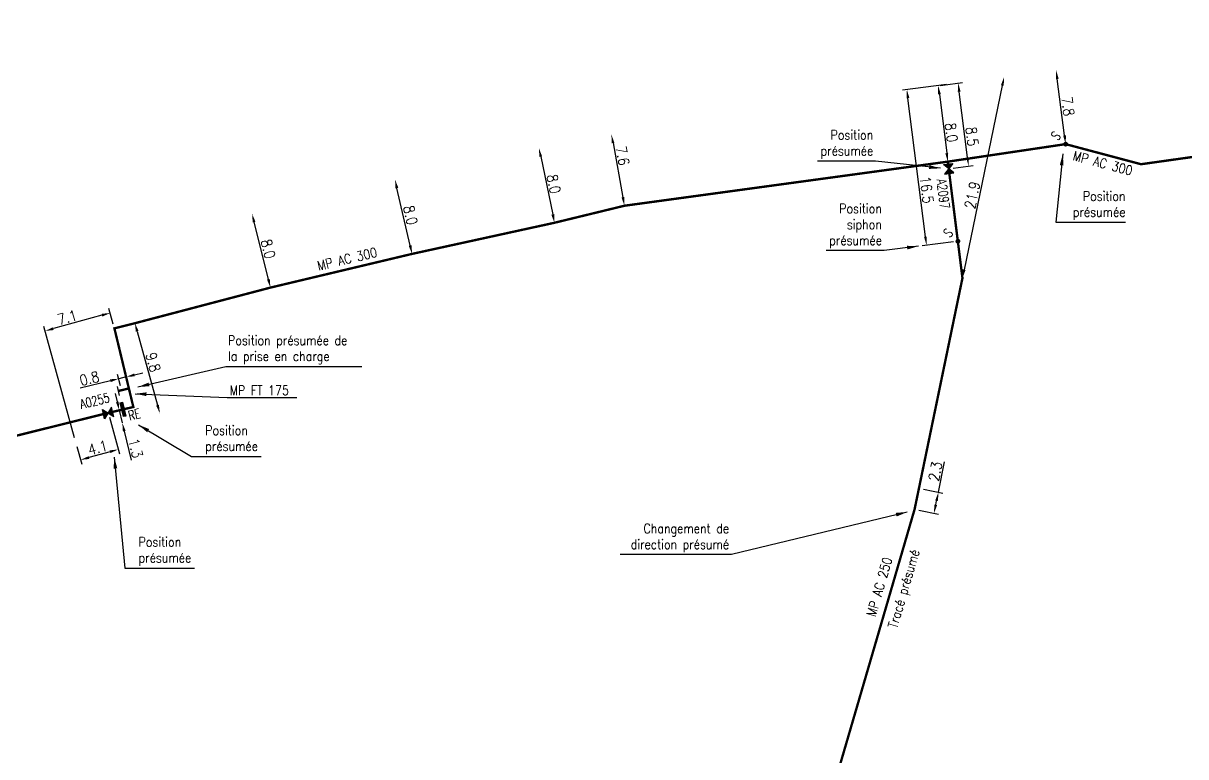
# Model space of a CAD drawing. Header units: millimetres. Extents: x 185000 to 186005, y 127000 to 128000.
# Drawn here: x 185320.9 to 185443.1, y 127923.1 to 128000.1 of the extents above; entities that cross this region are included whole.
import ezdxf
from ezdxf.enums import TextEntityAlignment as Align

# ---------------------------------------------------------------- set-up
doc = ezdxf.new("R2010")
doc.units = ezdxf.units.MM
doc.header["$PDMODE"] = 34
doc.layers.get('0').update_dxf_attribs({"linetype": 'CONTINUOUS'})
doc.layers.get('DEFPOINTS').update_dxf_attribs({"linetype": 'CONTINUOUS'})
for name, color, linetype in [('G_120', 4, 'CONTINUOUS'), ('G_300', 7, 'CONTINUOUS'), ('G_340', 7, 'CONTINUOUS')]:
    doc.layers.add(name, color=color, linetype=linetype)
doc.styles.add('G_ROMANS', font='ROMANS.SHX', dxfattribs={"width": 0.75})
doc.styles.get("Standard").update_dxf_attribs({"font": 'romans.shx', "width": 0.85})
doc.linetypes.add('G_TYPB_AP', pattern='A,5,-0.3,["o",Standard,S=1.5,R=0,X=0,Y=-0.5],-1.65', length=6.95)
doc.linetypes.add('G_TYPB_PE', pattern='A,5,-0.3,["o",Standard,S=1.5,R=0,X=0,Y=-0.5],-1.65', length=6.95)
doc.dimstyles.get("Standard").update_dxf_attribs({"dimtxt": 1.5, "dimasz": 1.2, "dimexe": 0.625, "dimexo": 0.625, "dimgap": 0.25, "dimtad": 1, "dimdec": 1, "dimzin": 0, "dimdsep": 46, "dimtxsty": 'Standard', "dimcen": -0.5, "dimadec": 0, "dimazin": 0, "dimtfac": 1, "dimtdec": 1, "dimtmove": 0, "dimatfit": 3, "dimfxl": 0, "dimtolj": 1, "dimtzin": 0, "dimarcsym": 0})

# ---------------------------------------------------------------- blocks, each defined once
blk = doc.blocks.new('*D510')
at = {"layer": 'DEFPOINTS', "color": 0, "transparency": 16777216}
for p in [(185417.08, 127993.57), (185419.18, 127993.84), (185418.18, 127984.85)]:
    blk.add_point(p, dxfattribs=at)
at = {"layer": 'G_300', "color": 0, "lineweight": -2, "transparency": 16777216}
for p, q in [((185417.55, 127993.63), (185419.64, 127993.9)), ((185420.16, 127986.01), (185419.29, 127992.94)), ((185418.65, 127984.91), (185420.74, 127985.17))]:
    blk.add_line(p, q, dxfattribs=at)
at = {"layer": 'G_300', "color": 0, "transparency": 16777216}
for points in [[(185419.44, 127992.96), (185419.14, 127992.93), (185419.18, 127993.84)], [(185420.31, 127986.03), (185420.02, 127985.99), (185420.28, 127985.11)]]:
    blk.add_solid(points, dxfattribs=at)
at = {"layer": 'G_300', "color": 0, "transparency": 16777216, "insert": (185420.64, 127988.23), "char_height": 1.125, "attachment_point": 5, "rotation": 277.1885}
blk.add_mtext('\\A1;8.5', dxfattribs=at)
blk = doc.blocks.new('*D511')
at = {"layer": 'DEFPOINTS', "color": 0, "linetype": 'Continuous', "ltscale": 0.5, "transparency": 16777216}
for p in [(185416.82, 127993.54), (185418.09, 127985.59), (185418.09, 127985.59)]:
    blk.add_point(p, dxfattribs=at)
at = {"layer": 'G_120', "color": 0, "linetype": 'Continuous', "lineweight": -2, "ltscale": 0.5, "transparency": 16777216}
for p, q in [((185417.29, 127993.6), (185417.55, 127993.63)), ((185417.2, 127992.68), (185417.98, 127986.48))]:
    blk.add_line(p, q, dxfattribs=at)
at = {"layer": 'G_120', "color": 0, "linetype": 'Continuous', "ltscale": 0.5, "transparency": 16777216}
for points in [[(185417.35, 127992.7), (185417.05, 127992.66), (185417.08, 127993.57)], [(185418.13, 127986.5), (185417.83, 127986.46), (185418.09, 127985.59)]]:
    blk.add_solid(points, dxfattribs=at)
at = {"layer": 'G_120', "color": 0, "linetype": 'Continuous', "ltscale": 0.5, "transparency": 16777216, "insert": (185418.46, 127988.65), "char_height": 1.125, "attachment_point": 5, "rotation": 277.1885}
blk.add_mtext('\\A1;8.0', dxfattribs=at)
blk = doc.blocks.new('*D512')
at = {"layer": 'DEFPOINTS', "color": 0, "linetype": 'Continuous', "ltscale": 0.5, "transparency": 16777216}
for p in [(185424, 127994.46), (185419.63, 127973.36), (185419.63, 127973.36)]:
    blk.add_point(p, dxfattribs=at)
at = {"layer": 'G_120', "color": 0, "linetype": 'Continuous', "lineweight": -2, "ltscale": 0.5, "transparency": 16777216}
blk.add_line((185423.82, 127993.58), (185419.82, 127974.24), dxfattribs=at)
at = {"layer": 'G_120', "color": 0, "linetype": 'Continuous', "ltscale": 0.5, "transparency": 16777216}
for points in [[(185423.67, 127993.61), (185423.97, 127993.55), (185424, 127994.46)], [(185419.67, 127974.27), (185419.96, 127974.21), (185419.63, 127973.36)]]:
    blk.add_solid(points, dxfattribs=at)
at = {"layer": 'G_120', "color": 0, "linetype": 'Continuous', "ltscale": 0.5, "transparency": 16777216, "insert": (185420.67, 127982.08), "char_height": 1.125, "attachment_point": 5, "rotation": 78.2984}
blk.add_mtext('\\A1;21.9', dxfattribs=at)
blk = doc.blocks.new('*D513')
at = {"layer": 'DEFPOINTS', "color": 0, "linetype": 'Continuous', "ltscale": 0.5, "transparency": 16777216}
for p in [(185415.06, 127951.28), (185417.1, 127950.86), (185414.6, 127949.08)]:
    blk.add_point(p, dxfattribs=at)
at = {"layer": 'G_120', "color": 0, "linetype": 'Continuous', "lineweight": -2, "ltscale": 0.5, "transparency": 16777216}
for p, q in [((185417.1, 127950.86), (185417.76, 127954.07)), ((185415.52, 127951.18), (185417.55, 127950.76)), ((185416.82, 127949.54), (185416.91, 127949.98)), ((185415.06, 127948.98), (185417.1, 127948.56))]:
    blk.add_line(p, q, dxfattribs=at)
at = {"layer": 'G_120', "color": 0, "linetype": 'Continuous', "ltscale": 0.5, "transparency": 16777216}
for points in [[(185416.77, 127950.01), (185417.06, 127949.95), (185417.1, 127950.86)], [(185416.67, 127949.57), (185416.97, 127949.51), (185416.64, 127948.66)]]:
    blk.add_solid(points, dxfattribs=at)
at = {"layer": 'G_120', "color": 0, "linetype": 'Continuous', "ltscale": 0.5, "transparency": 16777216, "insert": (185416.78, 127953.06), "char_height": 1.125, "attachment_point": 5, "rotation": 78.2984}
blk.add_mtext('\\A1;2.3', dxfattribs=at)
blk = doc.blocks.new('*D514')
at = {"layer": 'DEFPOINTS', "color": 0, "ltscale": 0.5, "transparency": 16777216}
for p in [(185429.48, 127995.17), (185429.48, 127995.17), (185430.48, 127987.43)]:
    blk.add_point(p, dxfattribs=at)
at = {"layer": 'G_300', "color": 0, "lineweight": -2, "ltscale": 0.5, "transparency": 16777216}
blk.add_line((185430.36, 127988.33), (185429.6, 127994.28), dxfattribs=at)
at = {"layer": 'G_300', "color": 0, "ltscale": 0.5, "transparency": 16777216}
for points in [[(185429.75, 127994.3), (185429.45, 127994.26), (185429.48, 127995.17)], [(185430.51, 127988.35), (185430.22, 127988.31), (185430.48, 127987.43)]]:
    blk.add_solid(points, dxfattribs=at)
at = {"layer": 'G_300', "color": 0, "ltscale": 0.5, "transparency": 16777216, "insert": (185430.72, 127991.4), "char_height": 1.125, "attachment_point": 5, "rotation": 277.3504}
blk.add_mtext('\\A1;7.8', dxfattribs=at)
blk = doc.blocks.new('*D515')
at = {"layer": 'DEFPOINTS', "color": 0, "linetype": 'Continuous', "ltscale": 0.5, "transparency": 16777216}
for p in [(185382.73, 127988.43), (185384.1, 127980.96), (185384.1, 127980.96)]:
    blk.add_point(p, dxfattribs=at)
at = {"layer": 'G_120', "color": 0, "linetype": 'Continuous', "lineweight": -2, "ltscale": 0.5, "transparency": 16777216}
blk.add_line((185382.9, 127987.55), (185383.94, 127981.84), dxfattribs=at)
at = {"layer": 'G_120', "color": 0, "linetype": 'Continuous', "ltscale": 0.5, "transparency": 16777216}
for points in [[(185383.04, 127987.58), (185382.75, 127987.52), (185382.73, 127988.43)], [(185384.09, 127981.87), (185383.79, 127981.82), (185384.1, 127980.96)]]:
    blk.add_solid(points, dxfattribs=at)
at = {"layer": 'G_120', "color": 0, "linetype": 'Continuous', "ltscale": 0.5, "transparency": 16777216, "insert": (185383.9, 127986.21), "char_height": 1.125, "attachment_point": 5, "rotation": 280.3765}
blk.add_mtext('\\A1;7.6', dxfattribs=at)
blk = doc.blocks.new('*D516')
at = {"layer": 'DEFPOINTS', "color": 0, "linetype": 'Continuous', "ltscale": 0.5, "transparency": 16777216}
for p in [(185375.11, 127987), (185376.74, 127979.17), (185376.74, 127979.17)]:
    blk.add_point(p, dxfattribs=at)
at = {"layer": 'G_120', "color": 0, "linetype": 'Continuous', "lineweight": -2, "ltscale": 0.5, "transparency": 16777216}
blk.add_line((185375.29, 127986.12), (185376.56, 127980.05), dxfattribs=at)
at = {"layer": 'G_120', "color": 0, "linetype": 'Continuous', "ltscale": 0.5, "transparency": 16777216}
for points in [[(185375.44, 127986.15), (185375.15, 127986.09), (185375.11, 127987)], [(185376.71, 127980.08), (185376.41, 127980.02), (185376.74, 127979.17)]]:
    blk.add_solid(points, dxfattribs=at)
at = {"layer": 'G_120', "color": 0, "linetype": 'Continuous', "ltscale": 0.5, "transparency": 16777216, "insert": (185376.66, 127983.24), "char_height": 1.125, "attachment_point": 5, "rotation": 281.7734}
blk.add_mtext('\\A1;8.0', dxfattribs=at)
blk = doc.blocks.new('*D517')
at = {"layer": 'DEFPOINTS', "color": 0, "linetype": 'Continuous', "ltscale": 0.5, "transparency": 16777216}
for p in [(185359.98, 127983.69), (185359.98, 127983.69), (185361.77, 127975.9)]:
    blk.add_point(p, dxfattribs=at)
at = {"layer": 'G_120', "color": 0, "linetype": 'Continuous', "lineweight": -2, "ltscale": 0.5, "transparency": 16777216}
blk.add_line((185361.57, 127976.77), (185360.18, 127982.82), dxfattribs=at)
at = {"layer": 'G_120', "color": 0, "linetype": 'Continuous', "ltscale": 0.5, "transparency": 16777216}
for points in [[(185360.33, 127982.85), (185360.03, 127982.78), (185359.98, 127983.69)], [(185361.72, 127976.81), (185361.42, 127976.74), (185361.77, 127975.9)]]:
    blk.add_solid(points, dxfattribs=at)
at = {"layer": 'G_120', "color": 0, "linetype": 'Continuous', "ltscale": 0.5, "transparency": 16777216, "insert": (185361.6, 127979.96), "char_height": 1.125, "attachment_point": 5, "rotation": 282.9556}
blk.add_mtext('\\A1;8.0', dxfattribs=at)
blk = doc.blocks.new('*D518')
at = {"layer": 'DEFPOINTS', "color": 0, "linetype": 'Continuous', "ltscale": 0.5, "transparency": 16777216}
for p in [(185344.95, 127980.12), (185344.95, 127980.12), (185346.88, 127972.36)]:
    blk.add_point(p, dxfattribs=at)
at = {"layer": 'G_120', "color": 0, "linetype": 'Continuous', "lineweight": -2, "ltscale": 0.5, "transparency": 16777216}
blk.add_line((185346.67, 127973.23), (185345.16, 127979.25), dxfattribs=at)
at = {"layer": 'G_120', "color": 0, "linetype": 'Continuous', "ltscale": 0.5, "transparency": 16777216}
for points in [[(185345.31, 127979.28), (185345.02, 127979.21), (185344.95, 127980.12)], [(185346.81, 127973.27), (185346.52, 127973.2), (185346.88, 127972.36)]]:
    blk.add_solid(points, dxfattribs=at)
at = {"layer": 'G_120', "color": 0, "linetype": 'Continuous', "ltscale": 0.5, "transparency": 16777216, "insert": (185346.64, 127976.42), "char_height": 1.125, "attachment_point": 5, "rotation": 284.0186}
blk.add_mtext('\\A1;8.0', dxfattribs=at)
blk = doc.blocks.new('*D519')
at = {"layer": 'DEFPOINTS', "color": 0, "linetype": 'Continuous', "ltscale": 0.5, "transparency": 16777216}
for p in [(185323.19, 127967.81), (185330.48, 127968.08), (185326.42, 127956.12)]:
    blk.add_point(p, dxfattribs=at)
at = {"layer": 'G_120', "color": 0, "linetype": 'Continuous', "lineweight": -2, "ltscale": 0.5, "transparency": 16777216}
for p, q in [((185330.36, 127968.53), (185329.91, 127970.15)), ((185329.17, 127969.46), (185324.06, 127968.05)), ((185326.29, 127956.58), (185323.07, 127968.26))]:
    blk.add_line(p, q, dxfattribs=at)
at = {"layer": 'G_120', "color": 0, "linetype": 'Continuous', "ltscale": 0.5, "transparency": 16777216}
for points in [[(185329.13, 127969.6), (185329.21, 127969.31), (185330.04, 127969.7)], [(185324.02, 127968.19), (185324.1, 127967.9), (185323.19, 127967.81)]]:
    blk.add_solid(points, dxfattribs=at)
at = {"layer": 'G_120', "color": 0, "linetype": 'Continuous', "ltscale": 0.5, "transparency": 16777216, "insert": (185325.53, 127969.23), "char_height": 1.125, "attachment_point": 5, "rotation": 15.4375}
blk.add_mtext('\\A1;7.1', dxfattribs=at)
blk = doc.blocks.new('*D520')
at = {"layer": 'DEFPOINTS', "color": 0, "linetype": 'Continuous', "ltscale": 0.5, "transparency": 16777216}
for p in [(185332.64, 127968.62), (185335.26, 127959.14), (185335.26, 127959.14)]:
    blk.add_point(p, dxfattribs=at)
at = {"layer": 'G_120', "color": 0, "linetype": 'Continuous', "lineweight": -2, "ltscale": 0.5, "transparency": 16777216}
blk.add_line((185332.88, 127967.76), (185335.02, 127960.01), dxfattribs=at)
at = {"layer": 'G_120', "color": 0, "linetype": 'Continuous', "ltscale": 0.5, "transparency": 16777216}
for points in [[(185333.02, 127967.8), (185332.73, 127967.72), (185332.64, 127968.62)], [(185335.16, 127960.05), (185334.87, 127959.97), (185335.26, 127959.14)]]:
    blk.add_solid(points, dxfattribs=at)
at = {"layer": 'G_120', "color": 0, "linetype": 'Continuous', "ltscale": 0.5, "transparency": 16777216, "insert": (185334.55, 127964.52), "char_height": 1.125, "attachment_point": 5, "rotation": 285.4375}
blk.add_mtext('\\A1;9.8', dxfattribs=at)
blk = doc.blocks.new('*D521')
at = {"layer": 'DEFPOINTS', "color": 0, "linetype": 'Continuous', "ltscale": 0.5, "transparency": 16777216}
for p in [(185330.99, 127959.47), (185331.31, 127958.16), (185331.31, 127958.16)]:
    blk.add_point(p, dxfattribs=at)
at = {"layer": 'G_120', "color": 0, "linetype": 'Continuous', "lineweight": -2, "ltscale": 0.5, "transparency": 16777216}
for p, q in [((185330.79, 127960.35), (185330.58, 127961.22)), ((185330.99, 127959.47), (185331.31, 127958.16)), ((185331.52, 127957.28), (185332.25, 127954.23))]:
    blk.add_line(p, q, dxfattribs=at)
at = {"layer": 'G_120', "color": 0, "linetype": 'Continuous', "ltscale": 0.5, "transparency": 16777216}
for points in [[(185330.93, 127960.38), (185330.64, 127960.31), (185330.99, 127959.47)], [(185331.66, 127957.32), (185331.37, 127957.25), (185331.31, 127958.16)]]:
    blk.add_solid(points, dxfattribs=at)
at = {"layer": 'G_120', "color": 0, "linetype": 'Continuous', "ltscale": 0.5, "transparency": 16777216, "insert": (185332.72, 127955.49), "char_height": 1.125, "attachment_point": 5, "rotation": 283.4131}
blk.add_mtext('\\A1;1.3', dxfattribs=at)
blk = doc.blocks.new('*D522')
at = {"layer": 'DEFPOINTS', "color": 0, "transparency": 16777216}
for p in [(185329.82, 127959.19), (185326.42, 127956.12), (185326.93, 127954.27)]:
    blk.add_point(p, dxfattribs=at)
at = {"layer": 'G_300', "color": 0, "lineweight": -2, "transparency": 16777216}
for p, q in [((185329.95, 127958.74), (185331.01, 127954.91)), ((185326.54, 127955.67), (185327.06, 127953.82)), ((185330.02, 127955.12), (185327.8, 127954.51))]:
    blk.add_line(p, q, dxfattribs=at)
at = {"layer": 'G_300', "color": 0, "transparency": 16777216}
for points in [[(185329.98, 127955.26), (185330.06, 127954.98), (185330.88, 127955.36)], [(185327.76, 127954.65), (185327.84, 127954.36), (185326.93, 127954.27)]]:
    blk.add_solid(points, dxfattribs=at)
at = {"layer": 'G_300', "color": 0, "transparency": 16777216, "insert": (185328.73, 127955.54), "char_height": 1.125, "attachment_point": 5, "rotation": 15.4375}
blk.add_mtext('\\A1;4.1', dxfattribs=at)
blk = doc.blocks.new('G_340_07')
at = {"color": 0, "linetype": 'Continuous', "const_width": 0.25, "flags": 128}
blk.add_lwpolyline([(0, 0), (0.35, 0)], dxfattribs=at)
at = {"color": 0, "linetype": 'Continuous', "flags": 128}
blk.add_lwpolyline([(0.35, -0.5), (0.35, 0.5)], dxfattribs=at)
at = {"color": 0, "linetype": 'Continuous', "width": 0.75, "flags": 3}
for tag, p in [('DEF_LEG', (0, -5)), ('DEF_COUP', (0, -7.5)), ('DEF_TYPE', (0, -10))]:
    blk.add_attdef(tag, text='', height=1.2, dxfattribs=at).set_placement(p, align=Align.MIDDLE)
blk = doc.blocks.new('*D523')
at = {"layer": 'DEFPOINTS', "color": 0, "ltscale": 0.5, "transparency": 16777216}
for p in [(185330.93, 127962.79), (185331.22, 127961.58), (185332, 127961.77)]:
    blk.add_point(p, dxfattribs=at)
at = {"layer": 'G_340', "color": 0, "lineweight": -2, "ltscale": 0.5, "transparency": 16777216}
for p, q in [((185330.06, 127962.58), (185326.87, 127961.81)), ((185331.11, 127962.04), (185330.82, 127963.25)), ((185331.71, 127962.98), (185330.93, 127962.79)), ((185331.89, 127962.22), (185331.6, 127963.43)), ((185332.58, 127963.19), (185333.46, 127963.4))]:
    blk.add_line(p, q, dxfattribs=at)
at = {"layer": 'G_340', "color": 0, "ltscale": 0.5, "transparency": 16777216}
for points in [[(185330.02, 127962.73), (185330.09, 127962.43), (185330.93, 127962.79)], [(185332.55, 127963.33), (185332.62, 127963.04), (185331.71, 127962.98)]]:
    blk.add_solid(points, dxfattribs=at)
at = {"layer": 'G_340', "color": 0, "ltscale": 0.5, "transparency": 16777216, "insert": (185327.85, 127962.82), "char_height": 1.125, "attachment_point": 5, "rotation": 13.5022}
blk.add_mtext('\\A1;0.8', dxfattribs=at)
blk = doc.blocks.new('*D524')
at = {"layer": 'DEFPOINTS', "color": 0, "ltscale": 0.5, "transparency": 16777216}
for p in [(185413.79, 127993.16), (185418.43, 127993.74), (185419.15, 127977.23)]:
    blk.add_point(p, dxfattribs=at)
at = {"layer": 'G_300', "color": 0, "lineweight": -2, "ltscale": 0.5, "transparency": 16777216}
for p, q in [((185417.97, 127993.68), (185413.32, 127993.1)), ((185415.73, 127977.71), (185413.9, 127992.26)), ((185418.68, 127977.17), (185415.38, 127976.76))]:
    blk.add_line(p, q, dxfattribs=at)
at = {"layer": 'G_300', "color": 0, "ltscale": 0.5, "transparency": 16777216}
for points in [[(185414.05, 127992.28), (185413.75, 127992.25), (185413.79, 127993.16)], [(185415.88, 127977.73), (185415.59, 127977.69), (185415.85, 127976.82)]]:
    blk.add_solid(points, dxfattribs=at)
at = {"layer": 'G_300', "color": 0, "ltscale": 0.5, "transparency": 16777216, "insert": (185415.87, 127982.63), "char_height": 1.125, "attachment_point": 5, "rotation": 277.1885}
blk.add_mtext('\\A1;16.5', dxfattribs=at)
blk = doc.blocks.new('G_300_11')
at = {"color": 0, "linetype": 'Continuous', "const_width": 0.248, "flags": 128}
blk.add_lwpolyline([(-0.13, 0, 1), (0.13, 0, 1)], format="xyb", close=True, dxfattribs=at)
at = {"linetype": 'Continuous', "style": 'G_ROMANS', "width": 0.75}
blk.add_attdef('S', text='', height=1, dxfattribs=at).set_placement((0, 1.35), align=Align.MIDDLE_CENTER)
at = {"color": 0, "linetype": 'Continuous', "width": 0.75, "flags": 3}
for tag, p in [('DEF_LEG', (0, -5)), ('DEF_COUP', (0, -7.5)), ('DEF_TYPE', (0, -10))]:
    blk.add_attdef(tag, text='', height=1.2, dxfattribs=at).set_placement(p, align=Align.MIDDLE)
blk = doc.blocks.new('G_300_04')
at = {"linetype": 'Continuous'}
h = blk.add_hatch(color=0, dxfattribs=at)
h.paths.add_polyline_path([(-0.5, 0.5), (-0.5, -0.5), (0, 0)])
h.paths.add_polyline_path([(0.5, 0.5), (0, 0), (0.5, -0.5)])
at = {"color": 0, "linetype": 'Continuous', "flags": 128}
blk.add_lwpolyline([(-0.5, -0.5), (0.5, 0.5), (0.5, -0.5), (-0.5, 0.5)], close=True, dxfattribs=at)
at = {"color": 0, "linetype": 'Continuous', "width": 0.75}
blk.add_attdef('NUM', text='', height=1, dxfattribs=at).set_placement((0, 1.78), align=Align.MIDDLE_CENTER)
at = {"color": 0, "linetype": 'Continuous', "width": 0.75, "flags": 3}
for tag, p in [('DEF_LEG', (0, -5)), ('DEF_COUP', (0, -7.5)), ('DEF_TYPE', (0, -10))]:
    blk.add_attdef(tag, text='', height=1.2, dxfattribs=at).set_placement(p, align=Align.MIDDLE)
blk = doc.blocks.new('G_340_17')
at = {"linetype": 'Continuous'}
blk.add_hatch(color=0, dxfattribs=at).paths.add_polyline_path([(0.125, 0.75), (-0.125, 0.75), (-0.125, -0.75), (0.125, -0.75)])
at = {"color": 0, "linetype": 'Continuous'}
blk.add_lwpolyline([(-0.125, 0.75), (0.125, 0.75), (0.125, -0.75), (-0.125, -0.75)], close=True, dxfattribs=at)
at = {"color": 0, "linetype": 'Continuous', "width": 0.75}
for tag, height, flags, p in [('RE', 1, 8, (0, 2.5)), ('DEF_LEG', 1.2, 3, (0, -5)), ('DEF_COUP', 1.2, 3, (0, -7.5)), ('DEF_TYPE', 1.2, 3, (0, -10))]:
    blk.add_attdef(tag, text='', height=height, dxfattribs=dict(at, flags=flags)).set_placement(p, align=Align.MIDDLE)

msp = doc.modelspace()

# ---------------------------------------------------------------- linework, layer by layer
at = {"layer": 'G_120', "linetype": 'G_TYPB_AP', "ltscale": 0.5}
msp.add_lwpolyline([(185568.21, 128000, 0.25, 0.25, 0), (185567.83, 127992.67, 0.25, 0.25, 0), (185567.43, 127987.97, 0.25, 0.25, 0), (185550.22, 127989.17, 0.25, 0.25, 0), (185548.7, 127989.41, 0.25, 0.25, 0), (185540.25, 127989.8, 0.25, 0.25, 0), (185523.56, 127990.42, 0.25, 0.25, 0), (185520.97, 127989.46, 0.25, 0.25, 0), (185510.9, 127990.19, 0.25, 0.25, 0), (185491.46, 127991.13, 0.25, 0.25, 0), (185453.93, 127987.5, 0.25, 0.25, 0), (185438.4, 127985.32, 0.25, 0.25, 0), (185430.48, 127987.43, 0.25, 0.25, 0), (185418.09, 127985.59, 0.25, 0.25, 0), (185384.1, 127980.96, 0.25, 0.25, 0), (185376.74, 127979.17, 0.25, 0.25, 0), (185361.77, 127975.9, 0.25, 0.25, 0), (185346.88, 127972.36, 0.25, 0.25, 0), (185332.64, 127968.62, 0.25, 0.25, 0), (185330.48, 127968.08, 0.25, 0.25, 0), (185332.47, 127959.82, 0.25, 0.25, 0), (185330.31, 127959.31, 0, 0, 0)], format="xyseb", dxfattribs=at)
at = {"layer": 'G_120', "linetype": 'G_TYPB_AP', "ltscale": 0.5, "const_width": 0.25, "flags": 128}
for points in [[(185418.09, 127985.59), (185418.12, 127985.35)], [(185331.22, 127961.58), (185332, 127961.77)]]:
    msp.add_lwpolyline(points, dxfattribs=at)
at = {"layer": 'G_120', "linetype": 'G_TYPB_AP', "ltscale": 0.5, "flags": 128}
for points in [[(185418.25, 127984.35, 0.25, 0.25, 0), (185418.77, 127980.21, 0.25, 0.25, 0), (185419.63, 127973.36, 0.25, 0.25, 0), (185414.6, 127949.08, 0.25, 0.25, 0), (185410.82, 127936.13, 0.25, 0.25, 0), (185407.66, 127925.32, 0.25, 0.25, 0), (185404.61, 127914.88, 0.25, 0.25, 0), (185400.88, 127903.23, 0.25, 0.25, 0), (185405.27, 127882.69, 0.25, 0.25, 0), (185401.36, 127877.84, 0.25, 0.25, 0), (185394.82, 127870.26, 0.25, 0.25, 0), (185394.32, 127865.74, 0.25, 0.25, 0), (185388.59, 127859.74, 0.25, 0.25, 0), (185382.91, 127854.08, 0.25, 0.25, 0), (185380.89, 127853.9, 0.25, 0.25, 0), (185373.59, 127846.75, 0.25, 0.25, 0), (185362.51, 127835.7, 0.25, 0.25, 0), (185356.88, 127829.97, 0.25, 0.25, 0), (185352.9, 127826, 0.25, 0.25, 0), (185347.94, 127821.14, 0.25, 0.25, 0), (185342.27, 127815.75, 0.25, 0.25, 0), (185337.49, 127810.64, 0.25, 0.25, 0), (185337.22, 127804.01, 0.25, 0.25, 0), (185331.56, 127798.98, 0.25, 0.25, 0), (185326.86, 127794.81, 0.25, 0.25, 0), (185322.9, 127790.88, 0.25, 0.25, 0), (185319.16, 127787.47, 0.25, 0.25, 0), (185313.53, 127782.09, 0.25, 0.25, 0), (185309.29, 127778.34, 0.25, 0.25, 0), (185300.64, 127770.75, 0.25, 0.25, 0), (185295.68, 127765.98, 0.25, 0.25, 0), (185294.15, 127764.36, 0.25, 0.25, 0), (185286.13, 127754.18, 0.25, 0.25, 0), (185282.97, 127750.11, 0.25, 0.25, 0), (185279.63, 127746, 0.25, 0.25, 0), (185274.39, 127739.62, 0.25, 0.25, 0), (185266.18, 127729.87, 0.25, 0.25, 0), (185262.72, 127725.2, 0.25, 0.25, 0), (185257.5, 127718.46, 0.25, 0.25, 0), (185256.18, 127715.87, 0.25, 0.25, 0), (185250.51, 127700.58, 0.25, 0.25, 0), (185241.3, 127689.29, 0.25, 0.25, 0), (185238.46, 127685.85, 0.25, 0.25, 0), (185236.13, 127683.03, 0, 0, 0)], [(185000, 127958.81, 0.25, 0.25, 0), (185009.38, 127956.89, 0.25, 0.25, 0), (185020.61, 127954.78, 0.25, 0.25, 0), (185032.46, 127952.6, 0.25, 0.25, 0), (185044.27, 127950.33, 0.25, 0.25, 0), (185056.14, 127948.24, 0.25, 0.25, 0), (185067.95, 127946.09, 0.25, 0.25, 0), (185079.81, 127943.93, 0.25, 0.25, 0), (185091.61, 127941.75, 0.25, 0.25, 0), (185103.5, 127939.57, 0.25, 0.25, 0), (185115.03, 127937.92, 0.25, 0.25, 0), (185126.99, 127936.33, 0.25, 0.25, 0), (185138.87, 127934.75, 0.25, 0.25, 0), (185150.79, 127933.64, 0.25, 0.25, 0), (185162.73, 127932.83, 0.25, 0.25, 0), (185173.78, 127932.84, 0.25, 0.25, 0), (185185.76, 127932.89, 0.25, 0.25, 0), (185197.76, 127933.45, 0.25, 0.25, 0), (185209.72, 127934.4, 0.25, 0.25, 0), (185221.52, 127935.53, 0.25, 0.25, 0), (185233.43, 127936.99, 0.25, 0.25, 0), (185246.14, 127939.16, 0.25, 0.25, 0), (185257.86, 127941.5, 0.25, 0.25, 0), (185269.52, 127944.11, 0.25, 0.25, 0), (185281.24, 127947.13, 0.25, 0.25, 0), (185329.34, 127959.08, 0, 0, 0)]]:
    msp.add_lwpolyline(points, format="xyseb", dxfattribs=at)

# ---------------------------------------------------------------- block references
at = {"layer": 'G_300', "ltscale": 0.5}
for p, rotation in [((185430.48, 127987.43), 49.72842532866515), ((185419.15, 127977.23), 49.72842532866519)]:
    msp.add_blockref('G_300_11', p, dxfattribs=dict(at, rotation=rotation)).add_auto_attribs({'S': 'S'})
at = {"layer": 'G_300'}
ref = msp.add_blockref('G_300_04', (185418.18, 127984.85), dxfattribs=dict(at, rotation=97.18853714364585))
ref.add_attrib('NUM', 'A2097', dxfattribs={"layer": '0', "color": 0, "linetype": 'Continuous', "height": 1, "rotation": 277.1885, "style": 'G_ROMANS', "width": 0.75}).set_placement((185417.61, 127982.21), align=Align.MIDDLE)
ref = msp.add_blockref('G_300_04', (185329.82, 127959.19), dxfattribs=dict(at, rotation=193.4131189702506))
ref.add_attrib('NUM', 'A0255', dxfattribs={"layer": '0', "color": 0, "linetype": 'Continuous', "height": 1, "rotation": 13.4131, "style": 'G_ROMANS', "width": 0.75}).set_placement((185328.42, 127960.47), align=Align.MIDDLE)
at = {"layer": 'G_340', "ltscale": 0.5, "rotation": 193.5022490322143}
msp.add_blockref('G_340_07', (185331.22, 127961.58), dxfattribs=at)
at = {"layer": 'G_340', "ltscale": 0.5}
ref = msp.add_blockref('G_340_17', (185331.39, 127959.57), dxfattribs=dict(at, rotation=13.41311897308911))
ref.add_attrib('RE', 'RE', dxfattribs={"layer": '0', "color": 0, "linetype": 'Continuous', "height": 1, "rotation": 13.4131, "width": 0.75}).set_placement((185332.58, 127959.03), align=Align.MIDDLE)

# ---------------------------------------------------------------- texts
at = {"layer": 'G_120', "linetype": 'G_TYPB_PE', "width": 0.85}
for s, rotation, p in [('MP AC 300', 345.0627, (185434.38, 127985.43)), ('MP AC 300', 13.3737, (185354.95, 127975.37)), ('Tracé présumé', 73.7148, (185413.62, 127940.68)), ('MP AC 250', 73.7148, (185410.89, 127940.92))]:
    msp.add_text(s, height=1, rotation=rotation, dxfattribs=at).set_placement(p, align=Align.MIDDLE)
at = {"layer": 'G_120', "linetype": 'Continuous', "ltscale": 0.5, "char_height": 1}
for s, insert, attachment_point in [('Position présumée de\\Pla prise en charge', (185342.43, 127965.82), 4), ('MP FT 175', (185342.6, 127961.57), 4), ('Changement de\\Pdirection présumé', (185395.1, 127946.06), 6)]:
    msp.add_mtext(s, dxfattribs=dict(at, insert=insert, attachment_point=attachment_point))
at = {"layer": 'G_300', "char_height": 1}
for insert, attachment_point in [((185410.25, 127987.4), 6), ((185333.02, 127944.65), 4)]:
    msp.add_mtext('Position\\Pprésumée', dxfattribs=dict(at, insert=insert, attachment_point=attachment_point))
at = {"layer": 'G_300', "ltscale": 0.5, "char_height": 1, "attachment_point": 6}
for s, insert in [('Position\\Pprésumée', (185436.77, 127980.97)), ('Position\\Psiphon\\Pprésumée', (185411.16, 127978.83))]:
    msp.add_mtext(s, dxfattribs=dict(at, insert=insert))
at = {"layer": 'G_340', "ltscale": 0.5, "insert": (185340.03, 127956.37), "char_height": 1, "attachment_point": 4}
msp.add_mtext('Position\\Pprésumée', dxfattribs=at)

# ---------------------------------------------------------------- dimensions: what is measured, and where the dimension line sits
at = {"layer": 'G_120', "linetype": 'Continuous', "ltscale": 0.5}
dim = msp.add_linear_dim(base=(185419.63, 127973.36), p1=(185424, 127994.46), p2=(185419.63, 127973.36), angle=78.2984, text='21.9', dimstyle='Standard', override={"dimscale": 0.75}, dxfattribs=at)
dim.commit()
dim.dimension.update_dxf_attribs({"geometry": '*D512', "text_midpoint": (185421.41, 127981.92), "dimtype": 160})
for base, p1, p2, angle, picture, middle in [((185418.09, 127985.59), (185416.82, 127993.54), (185418.09, 127985.59), 97.1885, '*D511', (185417.72, 127988.55)), ((185384.1, 127980.96), (185382.73, 127988.43), (185384.1, 127980.96), 100.3765, '*D515', (185383.17, 127986.08)), ((185359.98, 127983.69), (185361.77, 127975.9), (185359.98, 127983.69), 282.9556, '*D517', (185360.87, 127979.8)), ((185344.95, 127980.12), (185346.88, 127972.36), (185344.95, 127980.12), 284.0186, '*D518', (185345.92, 127976.24)), ((185323.19, 127967.81), (185330.48, 127968.08), (185326.42, 127956.12), 15.4375, '*D519', (185325.73, 127968.51)), ((185335.26, 127959.14), (185332.64, 127968.62), (185335.26, 127959.14), 105.4375, '*D520', (185333.83, 127964.32)), ((185331.31, 127958.16), (185330.99, 127959.47), (185331.31, 127958.16), 103.4131, '*D521', (185331.99, 127955.32)), ((185417.1, 127950.86), (185414.6, 127949.08), (185415.06, 127951.28), 258.2984, '*D513', (185417.52, 127952.9))]:
    dim = msp.add_linear_dim(base=base, p1=p1, p2=p2, angle=angle, dimstyle='Standard', override={"dimscale": 0.75}, dxfattribs=at)
    dim.commit()
    dim.dimension.update_dxf_attribs({"geometry": picture, "text_midpoint": middle, "dimtype": 160})
dim = msp.add_linear_dim(base=(185376.74, 127979.17), p1=(185375.11, 127987), p2=(185376.74, 127979.17), angle=101.7734, dimstyle='Standard', override={"dimscale": 0.75}, dxfattribs=at)
dim.commit()
dim.dimension.update_dxf_attribs({"geometry": '*D516', "text_midpoint": (185376.66, 127983.24)})
at = {"layer": 'G_300', "ltscale": 0.5}
dim = msp.add_linear_dim(base=(185429.48, 127995.17), p1=(185430.48, 127987.43), p2=(185429.48, 127995.17), angle=277.3504, dimstyle='Standard', override={"dimscale": 0.75}, dxfattribs=at)
dim.commit()
dim.dimension.update_dxf_attribs({"geometry": '*D514', "text_midpoint": (185430.72, 127991.4)})
dim = msp.add_linear_dim(base=(185413.79, 127993.16), p1=(185419.15, 127977.23), p2=(185418.43, 127993.74), angle=277.1885, dimstyle='Standard', override={"dimscale": 0.75}, dxfattribs=at)
dim.commit()
dim.dimension.update_dxf_attribs({"geometry": '*D524', "text_midpoint": (185415.13, 127982.53), "dimtype": 160})
at = {"layer": 'G_300'}
dim = msp.add_linear_dim(base=(185419.18, 127993.84), p1=(185418.18, 127984.85), p2=(185417.08, 127993.57), angle=277.1885, text='8.5', dimstyle='Standard', override={"dimscale": 0.75}, dxfattribs=at)
dim.commit()
dim.dimension.update_dxf_attribs({"geometry": '*D510', "text_midpoint": (185419.9, 127988.14), "dimtype": 160})
dim = msp.add_linear_dim(base=(185326.93, 127954.27), p1=(185329.82, 127959.19), p2=(185326.42, 127956.12), angle=15.4375, dimstyle='Standard', override={"dimscale": 0.75}, dxfattribs=at)
dim.commit()
dim.dimension.update_dxf_attribs({"geometry": '*D522', "text_midpoint": (185328.93, 127954.82), "dimtype": 160})
at = {"layer": 'G_340', "ltscale": 0.5}
dim = msp.add_linear_dim(base=(185330.93, 127962.79), p1=(185332, 127961.77), p2=(185331.22, 127961.58), angle=13.5022, dimstyle='Standard', override={"dimscale": 0.75}, dxfattribs=at)
dim.commit()
dim.dimension.update_dxf_attribs({"geometry": '*D523', "text_midpoint": (185328.02, 127962.09), "dimtype": 160})

# ---------------------------------------------------------------- leaders
at = {"layer": 'G_120', "linetype": 'Continuous', "ltscale": 0.5, "annotation_type": 0, "has_hookline": 1}
for points, hookline_direction, text_width in [([(185332.95, 127961.92), (185342.18, 127964.07)], 0, 14.05), ([(185332.65, 127961.21), (185342.35, 127960.82)], 0, 7.04), ([(185413.83, 127948.79), (185395.35, 127944.31)], 1, 11.45)]:
    msp.add_leader(points, dimstyle='Standard', dxfattribs=dict(at, hookline_direction=hookline_direction, text_width=text_width))
at = {"layer": 'G_300', "ltscale": 0.5, "annotation_type": 0, "has_hookline": 1, "text_width": 5.87}
for points, hookline_direction in [([(185430.18, 127986.4), (185429.45, 127979.22), (185430.65, 127979.22)], 0), ([(185415, 127976.71), (185411.41, 127976.25)], 1)]:
    msp.add_leader(points, dimstyle='Standard', dxfattribs=dict(at, hookline_direction=hookline_direction))
at = {"layer": 'G_300', "annotation_type": 0, "has_hookline": 1, "text_width": 5.87}
for points, hookline_direction in [([(185417.33, 127984.89), (185410.5, 127985.65)], 1), ([(185330.47, 127954.55), (185331.57, 127942.9), (185332.77, 127942.9)], 0)]:
    msp.add_leader(points, dimstyle='Standard', dxfattribs=dict(at, hookline_direction=hookline_direction))
at = {"layer": 'G_340', "ltscale": 0.5, "annotation_type": 0, "has_hookline": 1, "hookline_direction": 0, "text_width": 5.87}
msp.add_leader([(185333, 127957.95), (185338.58, 127954.62), (185339.78, 127954.62)], dimstyle='Standard', dxfattribs=at)

doc.saveas('drawing.dxf')
